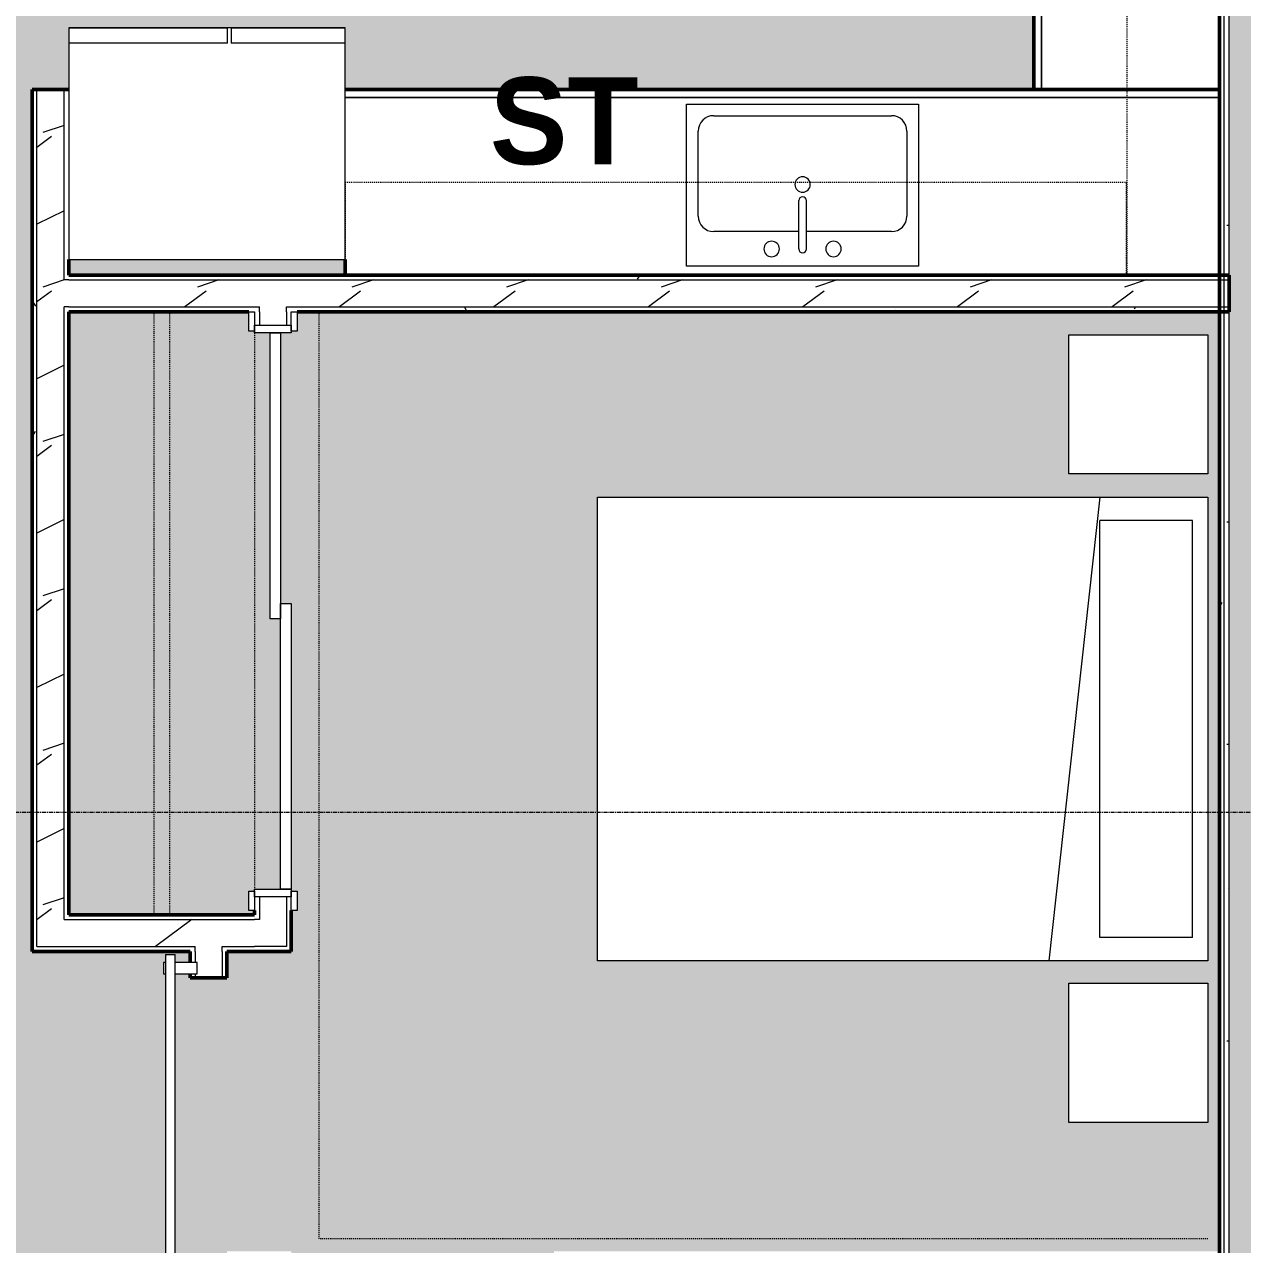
# Model space of a CAD drawing. Header units: inches. Extents: x -4294 to -464, y 9706 to 12475.
# Drawn here: x -3093.1 to -2935.5, y 11791.3 to 11949.2 of the extents above; entities that cross this region are included whole.
import ezdxf

# ---------------------------------------------------------------- set-up
doc = ezdxf.new("R2010")
doc.units = ezdxf.units.IN
doc.header["$MEASUREMENT"] = 0
doc.linetypes.add('Dash', pattern=[0.25, 0.125, -0.125])
doc.linetypes.add('Grid Line 1_2_', pattern=[0.875, 0.5, -0.125, 0.125, -0.125])
for name, color, linetype, lineweight in [('0-1', 7, 'Continuous', 5), ('0-2', 7, 'Continuous', 9), ('A-AREA-IDEN', 2, 'Continuous', 9), ('A-AREA-PATT-4', 254, 'Continuous', 9), ('A-DOOR-1', 7, 'Continuous', 9), ('A-DOOR-2', 90, 'Continuous', 20), ('A-DOOR-3', 50, 'Continuous', 13), ('A-DOOR-4', 250, 'Continuous', 50), ('A-DOOR-FRAM-1', 90, 'Continuous', 20), ('A-WALL', 113, 'Continuous', 13), ('A-WALL-2', 250, 'Continuous', 50), ('A-WALL-3', 50, 'Continuous', 13), ('A-WALL-PATT-1', 7, 'Continuous', 9), ('A-WALL-PATT-2', 8, 'Continuous', 9), ('A-WALL-PATT-5', 111, 'Continuous', 9), ('I-FURN-1', 7, 'Continuous', 9), ('I-FURN-HDLN-1', 7, 'Dash', 9), ('I-WALL-1', 2, 'Continuous', 50), ('P-SANR-FIXT-1', 7, 'Continuous', 9), ('Q-CASE-1', 250, 'Continuous', 50), ('Q-CASE-2', 7, 'Continuous', 9), ('Q-CASE-HDLN-1', 7, 'Dash', 9), ('Q-SPCQ-1', 7, 'Continuous', 9), ('S-GRID-1', 1, 'Grid Line 1_2_', 9)]:
    doc.layers.add(name, color=color, linetype=linetype, lineweight=lineweight)
doc.styles.add('Century Gothic_B', font='GOTHICB.TTF', dxfattribs={"height": 11.25})
pattern_1 = [(0, (0, 0), (38.4, 9.6), [1.584, -27.216, 1.584, -27.216, -153.6]), (0, (0, 0), (38.4, 9.6), [-57.6, 1.584, -56.016, 1.584, -27.216, -67.2]), (0, (0, 0), (38.4, 9.6), [-144, 1.584, -17.616, 1.584, -46.416]), (120, (14.4, 4.8), (-27.513844, 28.4553755), [1.584, -27.216, 1.584, -27.216, -153.6]), (120, (14.4, 4.8), (-27.513844, 28.4553755), [-57.6, 1.584, -56.016, 1.584, -27.216, -67.2]), (120, (14.4, 4.8), (-27.513844, 28.4553755), [-144, 1.584, -17.616, 1.584, -46.416]), (240, (19.2, 24), (-10.886156, -38.0553755), [1.584, -27.216, 1.584, -27.216, -153.6]), (240, (19.2, 24), (-10.886156, -38.0553755), [-57.6, 1.584, -56.016, 1.584, -27.216, -67.2]), (240, (19.2, 24), (-10.886156, -38.0553755), [-144, 1.584, -17.616, 1.584, -46.416])]
pattern_2 = [(216.87, (7.997, 19.992), (59.9755286, 39.9843071), [9.996, -89.964]), (206.565, (19.992, 13.994), (-19.991807, -19.992219), [22.352, -22.352]), (198.435, (19.992, 3.998), (-39.983821, -19.991955), [12.644, -50.576])]

# ---------------------------------------------------------------- blocks, each defined once
blk = doc.blocks.new('FOLDING_SLIDING CLOSET - 72_ x 80_-1372885-FLOOR PLAN - 3RD FLOOR')
at = {"layer": 'A-DOOR-1'}
for p, q in [((-38.75, 3.25), (-36.25, 3.25)), ((-38.75, 2.5), (-38.75, 3.25)), ((-36.25, 3.25), (-36.25, 2.5)), ((36.25, 3.25), (38.75, 3.25)), ((36.25, 2.5), (36.25, 3.25)), ((38.75, 3.25), (38.75, 2.5)), ((-36.25, 2.5), (-38.75, 2.5)), ((38.75, 2.5), (36.25, 2.5)), ((-38.75, -2.25), (-36.25, -2.25)), ((-38.75, -3), (-38.75, -2.25)), ((-36.25, -3), (-38.75, -3)), ((-36.25, -2.25), (-36.25, -3)), ((36.25, -2.25), (38.75, -2.25)), ((36.25, -3), (36.25, -2.25)), ((38.75, -3), (36.25, -3)), ((38.75, -2.25), (38.75, -3))]:
    blk.add_line(p, q, dxfattribs=at)
at = {"layer": 'A-DOOR-2'}
for p, q in [((-1, 0.5), (36, 0.5)), ((-1, -0.875), (-1, 0.5)), ((36, 0.5), (36, -0.875)), ((-36, -0.875), (1, -0.875)), ((-36, -2.25), (-36, -0.875)), ((36, -0.875), (-1, -0.875)), ((1, -0.875), (1, -2.25)), ((1, -2.25), (-36, -2.25))]:
    blk.add_line(p, q, dxfattribs=at)
at = {"layer": 'A-DOOR-FRAM-1'}
for p, q in [((-37, 2.5), (-36, 2.5)), ((-37, -2.25), (-37, 2.5)), ((-36, 2.5), (-36, -2.25)), ((36, 2.5), (37, 2.5)), ((36, -2.25), (36, 2.5)), ((37, 2.5), (37, -2.25)), ((-36, -2.25), (-37, -2.25)), ((37, -2.25), (36, -2.25))]:
    blk.add_line(p, q, dxfattribs=at)
blk = doc.blocks.new('Refrigerator_-_Side-by-Side_6047 - 36_ X 30_-345559-FLOOR PLAN - 3RD FLOOR')
at = {"layer": 'Q-SPCQ-1'}
for p, q in [((17.87, 14.42), (-17.88, 14.42)), ((-17.88, 14.42), (-17.88, -15.58)), ((17.87, -15.58), (17.87, 14.42)), ((-17.88, -13.58), (-3.13, -13.58)), ((-17.88, -13.58), (-17.88, -15.58)), ((-3.13, -15.58), (-3.13, -13.58)), ((-2.63, -13.58), (17.87, -13.58)), ((-2.63, -13.58), (-2.63, -15.58)), ((17.87, -15.58), (17.87, -13.58)), ((-17.88, -15.58), (17.87, -15.58)), ((-3.13, -15.58), (-17.88, -15.58)), ((17.87, -15.58), (-2.63, -15.58))]:
    blk.add_line(p, q, dxfattribs=at)
blk = doc.blocks.new('OD_CW_Base Cabinet - OD_CW_Base Cabinet-1964684-FLOOR PLAN - 3RD FLOOR')
at = {"layer": 'Q-CASE-1'}
for p, q in [((0.74, 0), (113.84, 0)), ((0.74, -24), (0.74, -22))]:
    blk.add_line(p, q, dxfattribs=at)
at = {"layer": 'Q-CASE-2'}
for p, q in [((0.74, 0), (113.84, 0)), ((113.84, -1), (0.74, -1)), ((0.74, -1), (113.84, -1)), ((0.74, -24), (0.74, -22))]:
    blk.add_line(p, q, dxfattribs=at)
blk = doc.blocks.new('Sink Kitchen-Single - 30_ x 21_-1372827-FLOOR PLAN - 3RD FLOOR')
at = {"layer": 'P-SANR-FIXT-1'}
for p, q in [((-14.38, 10.41), (15.62, 10.41)), ((-14.38, -10.59), (-14.38, 10.41)), ((15.62, 10.41), (15.62, -10.59)), ((-10.88, 8.91), (12.12, 8.91)), ((-12.88, -4.09), (-12.88, 6.91)), ((14.12, 6.91), (14.12, -4.09)), ((0.12, -8.34), (0.12, -2.09)), ((1.12, -8.34), (1.12, -2.09)), ((0.12, -6.09), (-10.88, -6.09)), ((12.12, -6.09), (1.12, -6.09)), ((15.62, -10.59), (-14.38, -10.59))]:
    blk.add_line(p, q, dxfattribs=at)
for centre, radius, start, end in [((-10.88, 6.91), 2, 90, 180), ((12.12, 6.91), 2, 360, 90), ((0.62, 0), 1, 360, 180), ((0.62, 0), 1, 180, 0), ((0.62, -2.09), 0.5, 360, 180), ((-10.88, -4.09), 2, 180, 270), ((12.12, -4.09), 2, 270, 0), ((-3.38, -8.34), 1, 360, 180), ((4.62, -8.34), 1, 0, 180), ((-3.38, -8.34), 1, 180, 0), ((0.62, -8.34), 0.5, 180, 0), ((4.62, -8.34), 1, 180, 0)]:
    blk.add_arc(centre, radius, start, end, dxfattribs=at)
blk = doc.blocks.new('OD_CW_Base Cabinet - OD_CW_Base Cabinet-1964726-FLOOR PLAN - 3RD FLOOR')
at = {"layer": 'Q-CASE-1'}
for p, q in [((0.74, -24), (0.74, 0)), ((0.74, 0), (133.01, 0))]:
    blk.add_line(p, q, dxfattribs=at)
at = {"layer": 'Q-CASE-2'}
for p, q in [((0.74, -1), (0.74, 0)), ((0.74, 0), (133.01, 0)), ((46.97, -1), (0.74, -1)), ((0.74, -24), (0.74, -1)), ((0.74, -1), (46.97, -1)), ((133.01, -1), (70.97, -1)), ((70.97, -1), (133.01, -1))]:
    blk.add_line(p, q, dxfattribs=at)
blk = doc.blocks.new('OD_CW_Upper Cabinet - OD_CW_Upper Cabinet-1964754-FLOOR PLAN - 3RD FLOOR')
at = {"layer": 'Q-CASE-HDLN-1'}
for p, q in [((157.01, 24), (0.74, 24)), ((0.74, 24), (0.74, 12)), ((157.01, 12), (157.01, 24)), ((0.74, 12), (157.01, 12))]:
    blk.add_line(p, q, dxfattribs=at)
blk = doc.blocks.new('Interior_barn_door_18732 - Interior_barn_door_18732-1656080-FLOOR PLAN - 3RD FLOOR')
at = {"layer": 'A-DOOR-1'}
for p, q in [((-23.63, 6.57), (-23.63, 6.32)), ((-23.59, 6.57), (-23.59, 6.32)), ((-23.56, 6.57), (-22.49, 6.57)), ((-22.49, 6.32), (-23.56, 6.32)), ((-23.32, 6.32), (-23.32, 6.07)), ((-23.32, 6.32), (-23.32, 6.07)), ((-22.82, 6.07), (-22.82, 6.32)), ((-22.82, 6.07), (-22.82, 6.32)), ((-22.49, 6.57), (-22.49, 6.32)), ((-20.62, 6.32), (-20.62, 6.57)), ((-23.69, 6.07), (-23.69, 6)), ((-23.62, 6.07), (-23.69, 6.07)), ((-23.69, 6.07), (-23.44, 6.07)), ((-23.44, 6.07), (-22.69, 6.07)), ((-22.69, 6.07), (-22.44, 6.07)), ((-22.44, 6.07), (-22.51, 6.07)), ((-22.44, 6), (-22.44, 6.07))]:
    blk.add_line(p, q, dxfattribs=at)
for points in [[(-23.63, 6.57), (-23.62, 6.57), (-23.6, 6.57), (-23.58, 6.57)], [(-23.58, 6.32), (-23.6, 6.32), (-23.62, 6.32), (-23.63, 6.32)]]:
    blk.add_open_spline(points, degree=3, dxfattribs=at)
for points, knots in [([(-22.49, 6.57), (-22.05, 6.57), (-21.63, 6.57), (-21.29, 6.57), (-20.97, 6.57), (-20.65, 6.57), (-20.61, 6.57), (-20.63, 6.57), (-20.63, 6.57)], [-0.722227, -0.722227, -0.722227, -0.722227, -0.6854273, -0.6485379, -0.6054888, -0.5563887, -0.4969616, -0.4885654, -0.4885654, -0.4885654, -0.4885654]), ([(-20.63, 6.32), (-20.63, 6.32), (-20.61, 6.32), (-20.65, 6.32), (-20.97, 6.32), (-21.29, 6.32), (-21.63, 6.32), (-22.05, 6.32), (-22.49, 6.32)], [0.4885654, 0.4885654, 0.4885654, 0.4885654, 0.4969616, 0.5563887, 0.6054888, 0.6485379, 0.6854273, 0.722227, 0.722227, 0.722227, 0.722227])]:
    blk.add_open_spline(points, degree=3, knots=knots, dxfattribs=at)
at = {"layer": 'A-DOOR-3'}
for p, q in [((-53.23, 5.57), (-60, 5.57)), ((-60, 4.95), (-60, 5.57)), ((-60, 4.32), (-60, 4.95)), ((-57.5, 5.85), (-59, 5.85)), ((-59, 5.85), (-59, 5.57)), ((-57.5, 5.57), (-57.5, 5.85)), ((-53.56, 6), (-52.06, 6)), ((-53.56, 6), (-53.56, 5.67)), ((-53.56, 5.67), (-52.06, 5.67)), ((-53.29, 5.67), (-52.82, 4.92)), ((-52.82, 4.98), (-53.29, 4.23)), ((-52.76, 4.92), (-52.29, 5.67)), ((-52.29, 4.23), (-52.76, 4.98)), ((-23.44, 5.57), (-52.35, 5.57)), ((-52.06, 5.67), (-52.06, 6)), ((-24.9, 5.82), (-50.9, 5.82)), ((-23.73, 6), (-22.23, 6)), ((-23.73, 5.67), (-23.73, 6)), ((-23.73, 5.67), (-22.23, 5.67)), ((-23.5, 5.67), (-23.03, 4.92)), ((-23.03, 4.98), (-23.5, 4.23)), ((-22.97, 4.92), (-22.5, 5.67)), ((-22.5, 4.23), (-22.97, 4.98)), ((21, 5.57), (-22.56, 5.57)), ((-22.23, 6), (-22.23, 5.67)), ((18.5, 5.85), (18.5, 5.57)), ((20, 5.85), (18.5, 5.85)), ((20, 5.57), (20, 5.85)), ((21, 5.57), (21, 4.95)), ((21, 4.95), (21, 4.32)), ((-60, 4.32), (-53.24, 4.32)), ((-59, 4.32), (-59, 1.47)), ((-57.5, 1.47), (-57.5, 4.32)), ((-52.79, 4.23), (-53.29, 4.23)), ((-52.29, 4.23), (-52.79, 4.23)), ((-52.35, 4.32), (-23.44, 4.32)), ((-50.9, 4.07), (-24.9, 4.07)), ((-23, 4.23), (-23.5, 4.23)), ((-22.5, 4.23), (-23, 4.23)), ((-22.56, 4.32), (21, 4.32)), ((18.5, 4.32), (18.5, 1.47)), ((20, 1.47), (20, 4.32)), ((-59, 1.47), (-57.5, 1.47)), ((18.5, 1.47), (20, 1.47))]:
    blk.add_line(p, q, dxfattribs=at)
at = {"layer": 'A-DOOR-4'}
for p, q in [((-55.9, 5.82), (-53.56, 5.82)), ((-55.9, 5.57), (-55.9, 5.82)), ((-52.06, 5.82), (-50.9, 5.82)), ((-50.9, 5.82), (-50.9, 5.57)), ((-24.9, 5.82), (-23.73, 5.82)), ((-24.9, 5.57), (-24.9, 5.82)), ((-22.23, 5.82), (-19.9, 5.82)), ((-19.9, 5.82), (-19.9, 5.55)), ((-55.9, 4.07), (-55.9, 4.32)), ((-50.9, 4.07), (-55.9, 4.07)), ((-50.9, 4.33), (-50.9, 4.07)), ((-24.9, 4.07), (-24.9, 4.33)), ((-19.9, 4.07), (-24.9, 4.07)), ((-19.9, 4.34), (-19.9, 4.07))]:
    blk.add_line(p, q, dxfattribs=at)
blk = doc.blocks.new('OD_CW_Upper Cabinet - OD_CW_Upper Cabinet-1964653-FLOOR PLAN - 3RD FLOOR')
at = {"layer": 'Q-CASE-HDLN-1'}
for p, q in [((101.84, 24), (0.74, 24)), ((0.74, 24), (0.74, 12)), ((101.84, 12), (101.84, 24)), ((0.74, 12), (101.84, 12))]:
    blk.add_line(p, q, dxfattribs=at)
blk = doc.blocks.new('OD_CW_Closet - OD_CW_Closet-1690832-FLOOR PLAN - 3RD FLOOR')
at = {"layer": 'Q-CASE-HDLN-1'}
for p, q in [((0.74, -24), (0.74, -0.73)), ((3.24, 0), (75.74, 0)), ((78.24, 0), (78.78, 0)), ((78.78, 0), (78.78, -24)), ((0.74, -11), (78.78, -11)), ((0.74, -13), (78.78, -13)), ((78.78, -24), (0.74, -24))]:
    blk.add_line(p, q, dxfattribs=at)
blk = doc.blocks.new('Bed-Standard - Queen 60_ x 79_-V42-FLOOR PLAN - 3RD FLOOR')
at = {"layer": 'I-FURN-1'}
for p, q in [((-19.31, 41.3), (40.69, 41.3)), ((-19.31, -37.7), (-19.31, 41.3)), ((40.69, 41.3), (40.69, -37.7)), ((40.69, -23.7), (-19.31, -17.13)), ((-16.31, -23.7), (37.69, -23.7)), ((-16.31, -35.7), (-16.31, -23.7)), ((37.69, -35.7), (37.69, -23.7)), ((-16.31, -35.7), (37.69, -35.7)), ((40.69, -37.7), (-19.31, -37.7))]:
    blk.add_line(p, q, dxfattribs=at)
at = {"layer": 'I-FURN-HDLN-1'}
for p, q in [((-55.31, 77.3), (64.69, 77.3)), ((-55.31, -37.7), (-55.31, 77.3))]:
    blk.add_line(p, q, dxfattribs=at)
blk = doc.blocks.new('Table-Night Stand - 18_ x 18_ x 24_-1372838-FLOOR PLAN - 3RD FLOOR')
at = {"layer": 'I-FURN-1'}
for p, q in [((0.15, 0), (18.15, 0)), ((0.15, -18), (0.15, 0)), ((18.15, 0), (18.15, -18)), ((18.15, -18), (0.15, -18))]:
    blk.add_line(p, q, dxfattribs=at)
blk = doc.blocks.new('CTR - 1st Phase - Unit Layouts_rvt-1-FLOOR PLAN - 3RD FLOOR')
at = {"layer": 'A-WALL-PATT-1'}
h = blk.add_hatch(dxfattribs=at)
h.set_pattern_fill('FP_1', color=256, style=0, pattern_type=2)
h.set_pattern_definition(pattern_1)
h.paths.add_polyline_path([(-3092.12, 11829.84), (-3091.5, 11829.84), (-3091.5, 11940.76), (-3092.12, 11940.76), (-3092.12, 11833.34)], flags=0)
h = blk.add_hatch(dxfattribs=at)
h.set_pattern_fill('FP_1', color=256, style=0, pattern_type=2)
h.set_pattern_definition(pattern_1)
h.paths.add_polyline_path([(-2961.52, 11916.14), (-2938.52, 11916.14), (-2938.52, 11916.76), (-3087.37, 11916.76), (-3087.37, 11916.14), (-3008.69, 11916.14)], flags=0)
h = blk.add_hatch(dxfattribs=at)
h.set_pattern_fill('FP_1', color=256, style=0, pattern_type=2)
h.set_pattern_definition(pattern_1)
h.paths.add_polyline_path([(-3064.1, 11912.01), (-3062.73, 11912.01), (-3062.73, 11912.64), (-3087.37, 11912.64), (-3087.37, 11912.01)], flags=0)
h.paths.add_polyline_path([(-3058.32, 11912.01), (-2938.52, 11912.01), (-2938.52, 11912.64), (-3059.23, 11912.64), (-3059.23, 11912.01), (-3058.6, 11912.01)], flags=0)
h = blk.add_hatch(dxfattribs=at)
h.set_pattern_fill('FP_1', color=256, style=0, pattern_type=2)
h.set_pattern_definition(pattern_1)
h.paths.add_polyline_path([(-3071.67, 11742.34), (-3071.05, 11742.34), (-3071.05, 11748.79), (-3071.67, 11748.79)], flags=0)
h.paths.add_polyline_path([(-3071.67, 11750.29), (-3071.05, 11750.29), (-3071.05, 11789.79), (-3071.67, 11789.79), (-3071.67, 11750.99)], flags=0)
h.paths.add_polyline_path([(-3071.67, 11825.79), (-3071.05, 11825.79), (-3071.05, 11826.29), (-3071.67, 11826.29)], flags=0)
h.paths.add_polyline_path([(-3071.41, 11827.79), (-3071.05, 11827.79), (-3071.05, 11829.21), (-3071.67, 11829.21), (-3071.67, 11827.79)], flags=0)
at = {"layer": 'A-WALL-PATT-2'}
h = blk.add_hatch(dxfattribs=at)
h.set_pattern_fill('FP_2', color=256, style=0, pattern_type=2)
h.set_pattern_definition(pattern_2)
h.paths.add_polyline_path([(-3091.5, 11833.34), (-3088, 11833.34), (-3088, 11940.76), (-3091.5, 11940.76), (-3091.5, 11833.96)], flags=0)
h = blk.add_hatch(dxfattribs=at)
h.set_pattern_fill('FP_2', color=256, style=0, pattern_type=2)
h.set_pattern_definition(pattern_2)
h.paths.add_polyline_path([(-3088, 11912.64), (-2937.27, 11912.64), (-2937.27, 11916.14), (-3088, 11916.14)], flags=0)
h = blk.add_hatch(dxfattribs=at)
h.set_pattern_fill('FP_2', color=256, style=0, pattern_type=2)
h.set_pattern_definition(pattern_2)
h.paths.add_polyline_path([(-3071.05, 11829.84), (-3062.73, 11829.84), (-3062.73, 11833.34), (-3091.5, 11833.34), (-3091.5, 11829.84), (-3077.6, 11829.84)], flags=0)
h = blk.add_hatch(dxfattribs=at)
h.set_pattern_fill('FP_2', color=256, style=0, pattern_type=2)
h.set_pattern_definition(pattern_2)
h.paths.add_polyline_path([(-3071.05, 11742.34), (-3067.55, 11742.34), (-3067.56, 11789.79), (-3071.05, 11789.79), (-3071.05, 11750.29), (-3070.77, 11750.29), (-3070.77, 11748.79), (-3071.05, 11748.79)], flags=0)
h.paths.add_polyline_path([(-3067.55, 11825.79), (-3067.55, 11829.84), (-3071.05, 11829.84), (-3071.05, 11827.79), (-3070.77, 11827.79), (-3070.77, 11826.29), (-3071.05, 11826.29), (-3071.05, 11825.79), (-3070.77, 11825.79)], flags=0)
at = {"layer": 'A-WALL-2'}
for p, q in [((-3092.12, 11940.76), (-3092.12, 11833.96)), ((-3087.37, 11940.76), (-3092.12, 11940.76)), ((-3087.37, 11916.76), (-3087.37, 11918.76)), ((-2937.27, 11916.76), (-3087.37, 11916.76)), ((-2937.27, 11912.01), (-2937.27, 11916.76)), ((-3087.37, 11912.01), (-3064.1, 11912.01)), ((-3087.37, 11833.96), (-3087.37, 11912.01)), ((-3057.85, 11912.01), (-2937.27, 11912.01)), ((-3092.12, 11833.96), (-3092.12, 11829.84)), ((-3063.35, 11833.96), (-3087.37, 11833.96)), ((-3063.35, 11834.51), (-3063.35, 11833.96)), ((-3058.6, 11829.21), (-3058.6, 11834.51)), ((-3092.12, 11829.84), (-3092.12, 11829.21)), ((-3092.12, 11829.21), (-3071.67, 11829.21)), ((-3071.67, 11829.21), (-3071.67, 11827.79)), ((-3066.92, 11825.79), (-3066.92, 11829.21)), ((-3066.92, 11829.21), (-3063.35, 11829.21)), ((-3063.35, 11829.21), (-3059.23, 11829.21)), ((-3059.23, 11829.21), (-3058.6, 11829.21)), ((-3071.67, 11826.29), (-3071.67, 11825.79)), ((-3071.67, 11825.79), (-3066.92, 11825.79))]:
    blk.add_line(p, q, dxfattribs=at)
at = {"layer": 'A-WALL-3'}
for p, q in [((-3091.5, 11833.96), (-3091.5, 11940.76)), ((-3088, 11916.14), (-3088, 11940.76)), ((-3087.37, 11916.14), (-3088, 11916.14)), ((-3087.37, 11916.14), (-2937.27, 11916.14)), ((-3087.37, 11912.64), (-3088, 11912.64)), ((-3088, 11833.96), (-3088, 11912.64)), ((-3087.37, 11912.64), (-3062.73, 11912.64)), ((-3062.73, 11912.01), (-3062.73, 11912.64)), ((-3059.23, 11912.01), (-3059.23, 11912.64)), ((-3059.23, 11912.64), (-2937.27, 11912.64)), ((-3062.73, 11912.01), (-3062.73, 11910.26)), ((-3059.23, 11912.01), (-3059.23, 11910.26)), ((-3062.73, 11836.26), (-3062.73, 11833.34)), ((-3059.23, 11836.26), (-3059.23, 11829.84)), ((-3091.5, 11833.34), (-3091.5, 11833.96)), ((-3088, 11833.34), (-3088, 11833.96)), ((-3091.5, 11829.84), (-3091.5, 11833.34)), ((-3088, 11833.34), (-3063.35, 11833.34)), ((-3062.73, 11833.34), (-3063.35, 11833.34)), ((-3091.5, 11829.84), (-3071.05, 11829.84)), ((-3071.05, 11829.21), (-3071.05, 11829.84)), ((-3071.05, 11829.21), (-3071.05, 11827.79)), ((-3067.55, 11829.21), (-3067.55, 11829.84)), ((-3067.55, 11829.84), (-3063.35, 11829.84)), ((-3067.55, 11829.21), (-3067.55, 11825.79)), ((-3062.73, 11829.84), (-3063.35, 11829.84)), ((-3059.23, 11829.84), (-3062.73, 11829.84)), ((-3071.05, 11826.29), (-3071.05, 11825.79))]:
    blk.add_line(p, q, dxfattribs=at)
at = {"layer": '0-2'}
for name, p, rotation in [('OD_CW_Base Cabinet - OD_CW_Base Cabinet-1964726-FLOOR PLAN - 3RD FLOOR', (-2962.52, 11940.02), 89.99999999998707), ('OD_CW_Upper Cabinet - OD_CW_Upper Cabinet-1964754-FLOOR PLAN - 3RD FLOOR', (-2962.52, 12073.77), 269.9999999999822), ('Refrigerator_-_Side-by-Side_6047 - 36_ X 30_-345559-FLOOR PLAN - 3RD FLOOR', (-3069.5, 11933.18), 180), ('OD_CW_Upper Cabinet - OD_CW_Upper Cabinet-1964653-FLOOR PLAN - 3RD FLOOR', (-2949.79, 11940.76), 180), ('OD_CW_Closet - OD_CW_Closet-1690832-FLOOR PLAN - 3RD FLOOR', (-3063.37, 11912.75), 270.000000000007), ('FOLDING_SLIDING CLOSET - 72_ x 80_-1372885-FLOOR PLAN - 3RD FLOOR', (-3060.85, 11873.26), 90.0000000000005), ('Bed-Standard - Queen 60_ x 79_-V42-FLOOR PLAN - 3RD FLOOR', (-2977.7, 11847.32), 90.00000000000772), ('Table-Night Stand - 18_ x 18_ x 24_-1372838-FLOOR PLAN - 3RD FLOOR', (-2958, 11890.86), 90.00000000001218), ('Interior_barn_door_18732 - Interior_barn_door_18732-1656080-FLOOR PLAN - 3RD FLOOR', (-3069.3, 11807.79), 89.99999999999514), ('Table-Night Stand - 18_ x 18_ x 24_-1372838-FLOOR PLAN - 3RD FLOOR', (-2958, 11806.93), 90.00000000000772)]:
    blk.add_blockref(name, p, dxfattribs=dict(at, rotation=rotation))
for name, p in [('OD_CW_Base Cabinet - OD_CW_Base Cabinet-1964684-FLOOR PLAN - 3RD FLOOR', (-3052.36, 11940.76)), ('Sink Kitchen-Single - 30_ x 21_-1372827-FLOOR PLAN - 3RD FLOOR', (-2993.07, 11928.48))]:
    blk.add_blockref(name, p, dxfattribs=at)
blk = doc.blocks.new('CTR - 1st Phase - Shell_rvt-1-FLOOR PLAN - 3RD FLOOR')
at = {"layer": 'S-GRID-1'}
blk.add_line((-464.45, 11847.19), (-4232.19, 11847.19), dxfattribs=at)

msp = doc.modelspace()

# ---------------------------------------------------------------- hatches: boundary and pattern name
at = {"layer": 'A-AREA-PATT-4'}
h = msp.add_hatch(color=256, dxfattribs=at)
h.paths.add_polyline_path([(-3003.59, 11722.64), (-3000.5, 11722.64), (-3000.5, 11730.1), (-3000.37, 11731.06), (-3000, 11731.96), (-2999.41, 11732.73), (-2998.64, 11733.32), (-2997.74, 11733.69), (-2996.7, 11733.82), (-2995.39, 11733.82), (-2995.73, 11736.85), (-2996.92, 11737.85), (-2997.49, 11738.85), (-2997.85, 11740.35), (-2997.94, 11740.85), (-2998.02, 11741.85), (-2997.85, 11743.84), (-2997.31, 11745.85), (-2996.58, 11747.85), (-2995.65, 11749.85), (-2994.26, 11751.85), (-2993.26, 11752.85), (-2992.4, 11753.35), (-2991.02, 11753.85), (-2990.02, 11753.85), (-2988.65, 11753.35), (-2987.78, 11752.85), (-2986.78, 11751.85), (-2985.4, 11749.85), (-2984.46, 11747.85), (-2983.74, 11745.85), (-2983.2, 11743.84), (-2983.02, 11741.85), (-2983.2, 11740.35), (-2983.29, 11739.85), (-2983.56, 11738.85), (-2984.12, 11737.85), (-2985.31, 11736.85), (-2985.66, 11733.82), (-2984.27, 11733.82), (-2983.31, 11733.69), (-2982.41, 11733.32), (-2981.64, 11732.73), (-2981.05, 11731.96), (-2980.67, 11731.06), (-2980.55, 11730.1), (-2980.55, 11722.64), (-2974.52, 11722.64), (-2974.52, 11724.5), (-2969.77, 11724.5), (-2969.77, 11722.64), (-2938.52, 11722.64), (-2938.52, 11744.88), (-2969.77, 11744.88), (-2969.77, 11744.5), (-2974.52, 11744.5), (-2974.52, 11749.63), (-2938.52, 11749.63), (-2938.52, 11785.63), (-3024.6, 11785.63), (-3024.6, 11786.5), (-2988.6, 11786.5), (-2988.6, 11789.5), (-3024.6, 11789.5), (-3024.6, 11790.38), (-2938.52, 11790.38), (-2938.52, 11912.01), (-3057.85, 11912.01), (-3057.85, 11909.51), (-3058.6, 11909.51), (-3058.6, 11909.26), (-3059.98, 11909.26), (-3059.98, 11874.26), (-3058.6, 11874.26), (-3058.6, 11837.01), (-3057.85, 11837.01), (-3057.85, 11834.51), (-3058.6, 11834.51), (-3058.6, 11829.21), (-3066.92, 11829.21), (-3066.92, 11825.79), (-3071.67, 11825.79), (-3071.67, 11826.29), (-3073.62, 11826.29), (-3073.62, 11787.9), (-3073.37, 11787.9), (-3073.37, 11751.9), (-3073.62, 11751.9), (-3073.62, 11750.29), (-3071.67, 11750.32), (-3071.67, 11789.79), (-3066.92, 11789.79), (-3066.92, 11790.38), (-3058.6, 11790.38), (-3058.6, 11785.63), (-3066.92, 11785.63), (-3066.92, 11746.37), (-3008.52, 11746.37), (-3008.52, 11722.64), (-3003.86, 11722.64)], flags=0)
h.paths.add_polyline_path([(-3098.91, 11740.59), (-3095.75, 11740.61), (-3095.75, 11740.65), (-3095.12, 11740.65), (-3095.12, 11742.59), (-3093.12, 11742.59), (-3093.12, 11743.59), (-3071.67, 11743.59), (-3071.67, 11748.79), (-3073.62, 11748.79), (-3073.64, 11747.79), (-3074.87, 11747.79), (-3074.87, 11748.79), (-3075.14, 11748.79), (-3075.14, 11750.29), (-3074.87, 11750.29), (-3074.87, 11751.9), (-3075.12, 11751.9), (-3075.12, 11754.23), (-3075.3, 11754.23), (-3075.3, 11755.73), (-3075.12, 11755.73), (-3075.12, 11784.06), (-3075.3, 11784.06), (-3075.3, 11784.17), (-3075.37, 11784.23), (-3075.37, 11784.55), (-3075.62, 11784.55), (-3075.62, 11784.16), (-3075.87, 11784.21), (-3075.87, 11787.15), (-3075.62, 11787.1), (-3075.62, 11784.9), (-3075.37, 11784.95), (-3075.37, 11785.28), (-3075.3, 11785.28), (-3075.3, 11785.56), (-3075.12, 11785.56), (-3075.12, 11787.9), (-3074.87, 11787.9), (-3074.87, 11826.29), (-3075.14, 11826.29), (-3075.14, 11827.79), (-3074.87, 11827.79), (-3074.85, 11828.79), (-3073.62, 11828.79), (-3073.62, 11827.79), (-3071.67, 11827.79), (-3071.67, 11829.21), (-3092.12, 11829.21), (-3092.12, 11940.76), (-3087.37, 11940.76), (-3087.37, 11948.76), (-3051.62, 11948.76), (-3051.62, 11940.76), (-2962.52, 11940.76), (-2962.52, 12073.03), (-2970.03, 12073.03), (-2970.03, 12078.41), (-2965.28, 12078.41), (-2965.28, 12077.78), (-2938.52, 12077.78), (-2938.52, 12109.71), (-2965.28, 12109.71), (-2965.28, 12108.41), (-2970.03, 12108.41), (-2970.03, 12109.71), (-3097.13, 12109.71), (-3097.13, 12076.85), (-3103.17, 12076.85), (-3103.17, 12081.6), (-3101.88, 12081.6), (-3101.88, 12109.75), (-3098.91, 12109.75), (-3098.91, 12113.59), (-3136.94, 12113.59), (-3136.94, 12109.96), (-3134.12, 12109.96), (-3134.12, 12081.6), (-3133.17, 12081.6), (-3133.17, 12076.85), (-3134.12, 12076.85), (-3134.12, 12066.98), (-3118, 12066.98), (-3118, 12048.98), (-3122, 12048.98), (-3122, 12012.98), (-3118, 12012.98), (-3118, 11994.98), (-3134.12, 11994.98), (-3134.12, 11743.59), (-3133.12, 11743.59), (-3133.12, 11742.59), (-3131.12, 11742.59), (-3131.12, 11740.65), (-3130.5, 11740.61), (-3130.5, 11740.59), (-3118.95, 11740.59)], flags=0)
h.paths.add_polyline_path([(-3130.11, 11742.59), (-3131.12, 11742.59), (-3131.12, 11778.59), (-3129.37, 11778.59), (-3129.37, 11742.59), (-3129.85, 11742.59)], flags=0)
h.paths.add_polyline_path([(-2953.27, 11807.08), (-2958, 11807.08), (-2958, 11825.08), (-2940, 11825.08), (-2940, 11807.08), (-2941.22, 11807.08)], flags=0)
h.paths.add_polyline_path([(-2953.56, 11828.01), (-3019, 11828.01), (-3019, 11888.01), (-2940, 11888.01), (-2940, 11828.01), (-2953.27, 11828.01)], flags=0)
h.paths.add_polyline_path([(-3087.37, 11833.96), (-3063.35, 11833.96), (-3063.35, 11834.51), (-3064.1, 11834.51), (-3064.1, 11837.01), (-3063.35, 11837.01), (-3063.35, 11837.26), (-3059.98, 11837.26), (-3059.98, 11872.26), (-3061.35, 11872.26), (-3061.35, 11909.26), (-3063.35, 11909.26), (-3063.35, 11909.51), (-3064.1, 11909.51), (-3064.1, 11912.01), (-3087.37, 11912.01), (-3087.37, 11837.59)], flags=0)
h.paths.add_polyline_path([(-2943.23, 11891.01), (-2958, 11891.01), (-2958, 11909.01), (-2940, 11909.01), (-2940, 11891.01)], flags=0)
h.paths.add_polyline_path([(-3059.23, 11916.76), (-3051.62, 11916.76), (-3051.62, 11918.76), (-3087.37, 11918.76), (-3087.37, 11916.76), (-3061.38, 11916.76)], flags=0)
h.paths.add_polyline_path([(-3058.04, 11985.47), (-3062, 11985.47), (-3062, 11991.47), (-3063, 11991.47), (-3063, 12063.47), (-3062, 12063.47), (-3062, 12069.47), (-3027, 12069.47), (-3027, 11985.47), (-3051.8, 11985.47)], flags=0)
h.paths.add_polyline_path([(-3078, 12000.47), (-3108, 12000.47), (-3108, 12060.47), (-3078, 12060.47), (-3078, 12031.24)], flags=0)
h.paths.add_polyline_path([(-2962.52, 12081.41), (-2966.11, 12081.41), (-2966.11, 12106.41), (-2940.11, 12106.41), (-2940.11, 12081.41), (-2961.52, 12081.41)], flags=0)
h.paths.add_polyline_path([(-3130.36, 12083), (-3130.91, 12083), (-3130.91, 12083.5), (-3131.92, 12083.5), (-3131.92, 12108.75), (-3103.92, 12108.75), (-3103.92, 12083.5), (-3113.43, 12083.5), (-3113.46, 12083), (-3113.92, 12083), (-3113.92, 12083.5), (-3130.19, 12083.5), (-3130.22, 12083), (-3130.28, 12083)], flags=0)
at = {"layer": 'A-WALL-PATT-5'}
h = msp.add_hatch(dxfattribs=at)
h.set_pattern_fill('FP_1', color=256, style=0, pattern_type=2)
h.set_pattern_definition(pattern_1)
h.paths.add_polyline_path([(-2937.9, 11722.64), (-2937.9, 11912.64), (-2938.52, 11912.64), (-2938.52, 11722.64)], flags=0)
h.paths.add_polyline_path([(-2937.9, 11916.14), (-2937.9, 12109.96), (-2938.52, 12109.96), (-2938.52, 11916.14)], flags=0)
h = msp.add_hatch(dxfattribs=at)
h.set_pattern_fill('FP_1', color=256, style=0, pattern_type=2)
h.set_pattern_definition(pattern_1)
h.paths.add_polyline_path([(-2937.9, 11722.01), (-2937.27, 11722.02), (-2937.27, 11912.64), (-2937.9, 11912.64), (-2937.9, 11722.64)], flags=0)
h.paths.add_polyline_path([(-2937.27, 11916.14), (-2937.27, 12109.96), (-2937.9, 12109.96), (-2937.9, 11916.14), (-2937.59, 11916.14)], flags=0)
h = msp.add_hatch(dxfattribs=at)
h.set_pattern_fill('FP_66', color=256, style=0, pattern_type=2)
h.set_pattern_definition([(161.57, (0.6, 0.6), (-4.80033747, -0.00041462), [0, -34.152, 3.792, 0]), (18.43, (-0.6, 0.6), (-4.80033747, 0.00041462), [0, -34.152, 3.792, 0]), (108.43, (0.6, 0.6), (2.39913218, -12.00105099), [11.382, -26.562]), (71.57, (-0.6, 0.6), (2.39913218, 12.00105099), [11.382, -26.562])])
h.paths.add_polyline_path([(-2933.77, 11721.39), (-2933.77, 12109.96), (-2937.27, 12109.96), (-2937.27, 11721.39)], flags=0)

# ---------------------------------------------------------------- linework, layer by layer
at = {"layer": 'A-WALL'}
for p, q in [((-2937.9, 11722.01), (-2937.9, 12109.96)), ((-2937.27, 11721.39), (-2937.27, 12109.96))]:
    msp.add_line(p, q, dxfattribs=at)
at = {"layer": 'I-WALL-1'}
msp.add_line((-2938.52, 12109.96), (-2938.52, 11722.64), dxfattribs=at)

# ---------------------------------------------------------------- block references
at = {"layer": '0-1'}
for name in ['CTR - 1st Phase - Shell_rvt-1-FLOOR PLAN - 3RD FLOOR', 'CTR - 1st Phase - Unit Layouts_rvt-1-FLOOR PLAN - 3RD FLOOR']:
    msp.add_blockref(name, (0, 0), dxfattribs=at)

# ---------------------------------------------------------------- texts
at = {"layer": 'A-AREA-IDEN', "insert": (-3032.9, 11942.36), "char_height": 11.25, "width": 18.18, "attachment_point": 1, "style": 'Century Gothic_B'}
msp.add_mtext('ST', dxfattribs=at)

doc.saveas('drawing.dxf')
